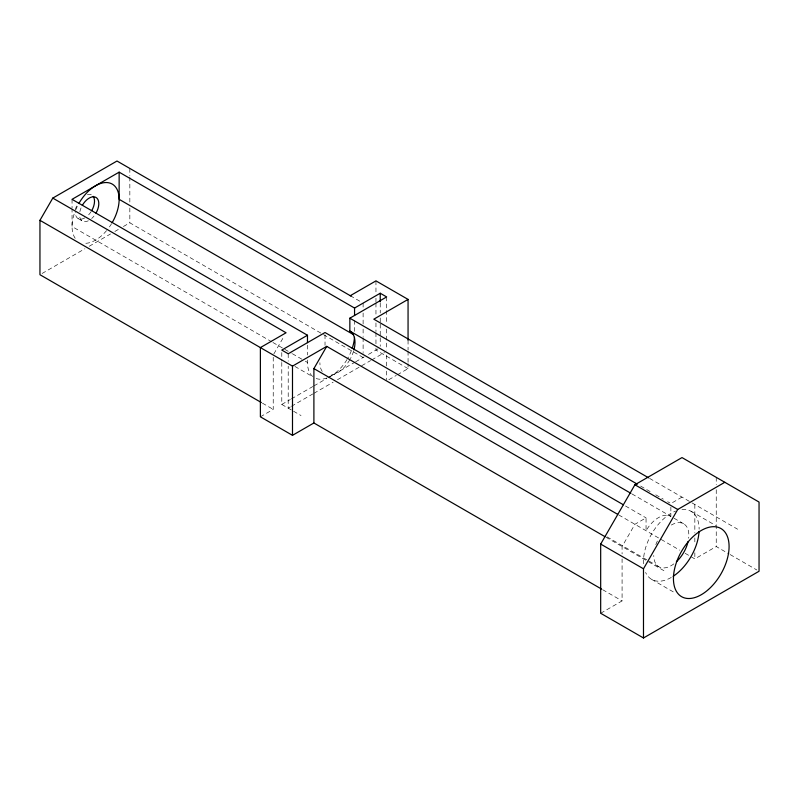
<?xml version="1.0" encoding="UTF-8"?>
<svg xmlns="http://www.w3.org/2000/svg" width="799" height="799" viewBox="0 0 799 799"><rect width="100%" height="100%" fill="white"/><g stroke="black" fill="none" stroke-linecap="round" stroke-linejoin="round"><path stroke-width="0.6" stroke-dasharray="4 3" d="M273.837 353.957L284.234 335.95M42.087 273.478L84.894 248.759M89.178 246.292L110.572 233.937M114.856 231.46L119.141 228.993M123.416 226.517L129.838 222.811L363.116 357.493L363.116 353.787M260.384 416.808L273.228 409.388L273.228 355.016M281.787 362.426L281.787 404.444L290.347 399.51M291.425 398.891L312.818 386.536M313.897 385.917L326.731 378.496M327.8 377.887L354.556 362.436M355.625 361.817L364.184 356.873M368.469 354.406L379.165 348.224M290.347 406.921L288.209 408.159L288.209 366.132M291.425 406.301L312.818 393.947M313.897 393.328L333.153 382.212M337.438 379.735L370.606 360.589M371.675 359.969L384.519 352.549M388.803 379.735L396.294 375.41M397.363 374.791L408.059 368.619L408.059 363.675M670.87 507.045L670.87 516.404A24.819 14.332 -60 0 0 646.051 530.726L646.051 517.862L634.915 524.294L622.081 546.536L622.081 553.947M682.006 497.108L670.87 503.54L667.624 501.662M600.678 613.272L622.081 600.908L622.081 558.891M685.143 553.298L694.84 558.901L716.244 546.546L729.087 553.957M350.272 295.7L362.047 302.501M649.587 478.391L737.647 529.238M690.975 511.23L715.584 525.442M640.608 486.062L650.336 491.675M655.739 494.801L663.3 499.165M631.959 493.932L670.87 516.404M674.076 518.251L683.714 523.814M408.059 368.619L375.959 350.082L375.959 346.376M730.156 554.576L756.913 570.027M625.517 506.007L646.051 517.862M618.756 514.956L679.759 550.191M78.082 218.546L82.367 221.013M271.84 341.862L72.05 226.517L72.05 209.218M272.918 342.481L283.715 348.724M284.794 349.343L291.275 353.088M292.354 353.707L304.229 360.569M305.308 361.188L307.475 362.436A33.298 19.226 -60 0 0 312.719 376.519M607.03 536.858L648.089 560.568M649.168 561.188L658.895 566.801M605.912 537.198L664.878 571.245M294.931 366.451L312.209 376.429M651.624 579.385L675.175 592.978M281.787 404.444L292.494 410.626M293.563 411.245L301.053 415.57M602.686 589.712L622.081 600.908M262.432 403.155L273.228 409.388M716.244 477.353L716.244 484.763M716.244 489.707L716.244 546.546M694.84 504.519L694.84 532.943M694.84 537.887L694.84 544.069M694.84 552.718L694.84 558.901M408.059 340.194L408.059 350.082M408.059 351.31L408.059 362.436M386.656 296.938L386.656 309.293M386.656 310.531L386.656 324.124M386.656 329.068L386.656 350.082M386.656 355.016L386.656 366.142M386.656 371.086L386.656 379.735M380.234 303.121L380.234 313.008M380.234 317.952L380.234 322.896M380.234 324.124L380.234 336.489M380.234 337.727L380.234 346.376M375.959 280.878L375.959 293.233M375.959 298.177L375.959 301.882M375.959 303.121L375.959 316.714M375.959 322.896L375.959 331.545M375.959 332.784L375.959 345.138M363.116 303.111L363.116 308.054M363.116 312.998L363.116 324.124M363.116 329.068L363.116 336.489M363.116 337.717L363.116 352.549M354.556 320.419L354.556 331.545M325.023 334.861L325.023 345.388M307.475 345.128L307.475 355.016M307.475 359.969L307.475 362.436M288.209 353.777L288.209 361.188M281.787 352.539L281.787 361.188M129.838 168.429L129.838 175.85M129.838 177.088L129.838 203.036M129.838 207.98L129.838 222.811M72.05 199.331L72.05 207.98M93.992 216.07A13.623 7.86 -60 0 1 91.665 218.527M88.339 220.784A13.623 7.86 -60 0 1 79.58 215.73M79.87 211.715A13.623 7.86 -60 0 1 81.798 206.332M111.61 223.6A33.298 19.226 -60 0 1 107.366 229.673M106.597 230.601A33.298 19.226 -60 0 1 83.825 243.266M75.206 238.292A33.298 19.226 -60 0 1 75.206 211.106M75.655 209.977A33.298 19.226 -60 0 1 78.342 204.394M351.4 350.671A33.298 19.226 -60 0 1 347.665 358.461M347.036 359.52A33.298 19.226 -60 0 1 327.94 377.567M326.921 377.977A33.298 19.226 -60 0 1 314.367 377.677M91.086 211.695A13.623 7.86 -60 0 1 87.391 216.05M84.894 217.867A13.623 7.86 -60 0 1 75.266 212.304M75.595 209.238A13.623 7.86 -60 0 1 76.554 206.002M87.391 194.566A13.623 7.86 -60 0 1 91.705 194.956M353.647 350.951A24.819 14.332 -60 0 1 350.441 358.661M349.842 359.72A24.819 14.332 -60 0 1 328.659 375.17M322.237 371.465A24.819 14.332 -60 0 1 319.89 362.686M671.3 525.043A24.819 14.332 -60 0 1 688.658 538.266M673.877 563.864A24.819 14.332 -60 0 1 653.752 555.445M655.829 544.688A24.819 14.332 -60 0 1 658.296 539.205M681.947 509.482A39.351 22.722 -60 0 1 699.125 529.248M671.3 577.437A39.351 22.722 -60 0 1 645.602 572.444M643.565 563.844A39.351 22.722 -60 0 1 675.654 511.06"/><path stroke-width="1.2" d="M261.353 402.536L39.95 274.706L39.95 220.324L52.794 198.092L116.994 161.018L351.24 296.259M601.607 589.093L313.897 422.981L313.897 368.599L326.731 346.367L617.677 514.336M600.678 544.069L634.915 484.763L682.006 457.577L759.05 502.062L759.05 571.255L643.485 637.982L600.678 613.272L600.678 544.069L643.485 568.788L643.485 637.982M643.485 568.788L677.722 509.472L724.803 482.296M353.957 349.842A24.819 14.332 -60 0 0 349.842 331.056L349.842 318.192L386.656 296.938L380.234 293.233L354.556 308.054L119.141 172.155L72.05 199.331L307.475 335.24L307.475 342.661M350.272 295.7L375.959 280.878L408.059 299.405L408.059 340.194M307.475 335.24L281.787 350.072L288.209 353.777L325.023 332.524L623.35 504.758M39.95 220.324L292.494 366.132L326.731 346.367M408.059 299.405L373.822 319.181L648.598 477.822M52.794 198.092L286.072 332.774L260.384 347.595L260.384 416.808L292.494 435.335L313.897 422.981M349.842 318.192L637.362 484.194M634.915 484.763L677.722 509.472M349.842 331.056L630.88 493.313M353.478 334.631L119.141 199.331L119.141 172.155M313.897 368.599L604.833 536.578M380.234 293.233L380.234 301.882M354.556 308.054L354.556 315.475M292.494 366.132L292.494 435.335M82.367 205.293A13.623 7.86 -60 0 1 95.98 197.423A13.623 7.86 -60 0 1 95.98 213.153M78.951 203.316A33.298 19.226 -60 0 1 112.24 184.09A33.298 19.226 -60 0 1 112.24 222.541M354.486 337.318A33.298 19.226 -60 0 1 352.219 348.404M93.233 196.374A13.623 7.86 -60 0 1 91.705 210.676M688.099 541.492A24.819 14.332 -60 0 1 676.393 561.757M699.065 531.375A39.351 22.722 -60 0 1 673.118 576.319M708.463 589.482A39.351 22.722 -60 0 0 720.938 528.529A39.351 22.722 -60 0 0 674.386 569.807A39.351 22.722 -60 0 0 708.463 589.482"/></g></svg>
